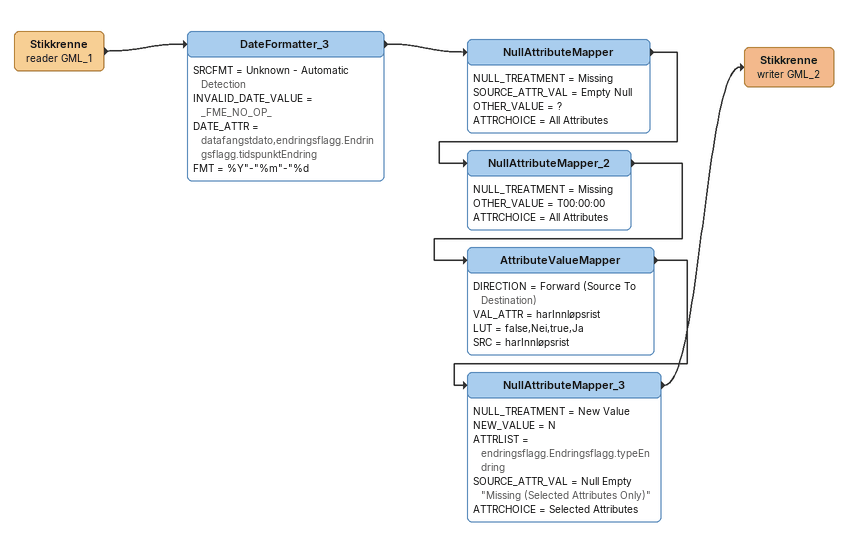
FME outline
Stikkrenne (reader GML_1)
    -> DateFormatter_3
DateFormatter_3
    SRCFMT = Unknown - Automatic Detection
    INVALID_DATE_VALUE = _FME_NO_OP_
    DATE_ATTR = datafangstdato,endringsflagg.Endringsflagg.tidspunktEndring
    FMT = %Y"-"%m"-"%d
    -> NullAttributeMapper
NullAttributeMapper
    NULL_TREATMENT = Missing
    SOURCE_ATTR_VAL = Empty Null
    OTHER_VALUE = ?
    ATTRCHOICE = All Attributes
    -> NullAttributeMapper_2
NullAttributeMapper_2
    NULL_TREATMENT = Missing
    OTHER_VALUE = T00:00:00
    ATTRCHOICE = All Attributes
    -> AttributeValueMapper
AttributeValueMapper
    DIRECTION = Forward (Source To Destination)
    VAL_ATTR = harInnløpsrist
    LUT = false,Nei,true,Ja
    SRC = harInnløpsrist
    -> NullAttributeMapper_3
NullAttributeMapper_3
    NULL_TREATMENT = New Value
    NEW_VALUE = N
    ATTRLIST = endringsflagg.Endringsflagg.typeEndring
    SOURCE_ATTR_VAL = Null Empty "Missing (Selected Attributes Only)"
    ATTRCHOICE = Selected Attributes
    -> Stikkrenne (writer GML_2)
Stikkrenne (writer GML_2)
